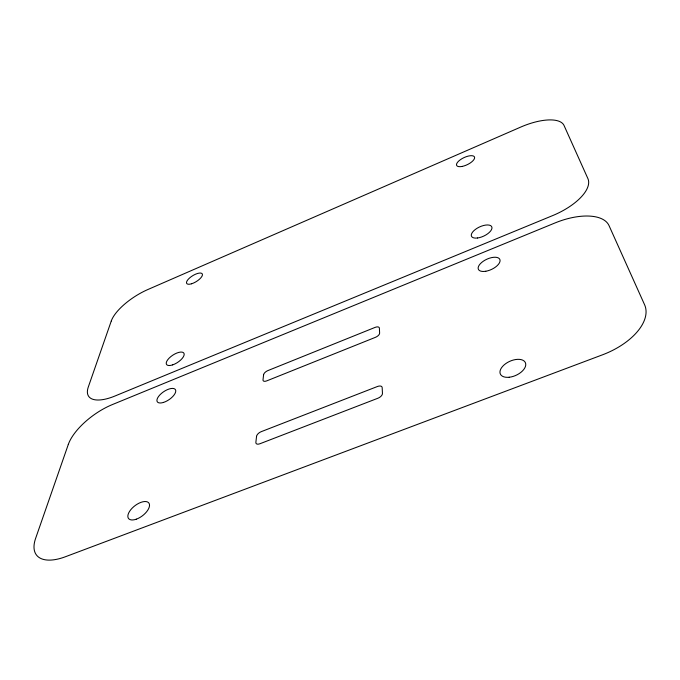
<?xml version="1.0" encoding="UTF-8"?>
<svg xmlns="http://www.w3.org/2000/svg" width="680" height="680" viewBox="0 0 680 680"><rect width="100%" height="100%" fill="white"/><g stroke="black" fill="none" stroke-linecap="round" stroke-linejoin="round"><path stroke-width="1.02" d="M256.555 436.339L255.867 442.391A4.998 2.567 -33.4 0 0 259.922 443.751L377.918 398.233A5.117 2.728 -29.4 0 0 382.457 393.465L382.177 387.608A5.074 2.686 -29.3 0 0 377.442 386.503L261.239 431.664A4.964 2.525 -33.2 0 0 256.555 436.339M263.602 374.748L263.007 379.89A4.598 2.184 -31.9 0 0 266.781 380.859L375.445 337.331A4.709 2.304 -28.6 0 0 379.627 333.106L379.389 328.151A4.675 2.269 -28.6 0 0 375.046 327.411L267.903 370.583A4.564 2.15 -31.8 0 0 263.602 374.748M68.306 444.448L35.623 538.365A50.201 23.299 -38.4 0 0 65.433 556.741L602.463 354.832A55.955 30.413 -21.5 0 0 644.581 304.733L609.042 225.641A49.359 23.621 -22.7 0 0 555.16 222.895L112.37 404.575A44.132 18.938 -35.7 0 0 68.306 444.448M111.282 320.986L88.306 387.005A40.613 16.422 -34.2 0 0 115.013 395.998L552.56 215.636A45.424 19.975 -23.3 0 0 587.869 178.525L564.052 125.511A40.995 16.226 -24 0 0 520.795 127.049L147.849 289.536A36.728 13.71 -32.7 0 0 111.282 320.986M509.192 377.247A13.745 7.667 -24.5 0 0 525.41 362.729A13.745 7.667 -24.5 0 0 503.982 365.024A13.745 7.667 -24.5 0 0 509.192 377.247M163.574 402.399A10.922 4.803 -34.1 0 0 175.533 389.844A10.922 4.803 -34.1 0 0 159.91 394.859A10.922 4.803 -34.1 0 0 163.574 402.399M136.306 519.18A12.784 6.281 -37.4 0 0 149.047 503.285A12.784 6.281 -37.4 0 0 130.713 509.787A12.784 6.281 -37.4 0 0 136.306 519.18M485.784 271.252A11.806 5.61 -24.9 0 0 499.825 259.394A11.806 5.61 -24.9 0 0 481.729 262.412A11.806 5.61 -24.9 0 0 485.784 271.252M477.538 237.992A11.194 5.032 -25.1 0 0 491.912 227.222A11.194 5.032 -25.1 0 0 475.413 229.406A11.194 5.032 -25.1 0 0 477.538 237.992M191.565 283.781A9.146 3.451 -31.6 0 0 202.376 274.1A9.146 3.451 -31.6 0 0 189.474 278.069A9.146 3.451 -31.6 0 0 191.565 283.781M172.635 364.888A10.353 4.352 -33.2 0 0 183.948 353.26A10.353 4.352 -33.2 0 0 169.04 358.232A10.353 4.352 -33.2 0 0 172.635 364.888M461.864 166.481A9.877 3.893 -25.4 0 0 474.581 157.242A9.877 3.893 -25.4 0 0 460.215 159.826A9.877 3.893 -25.4 0 0 461.864 166.481"/></g></svg>
